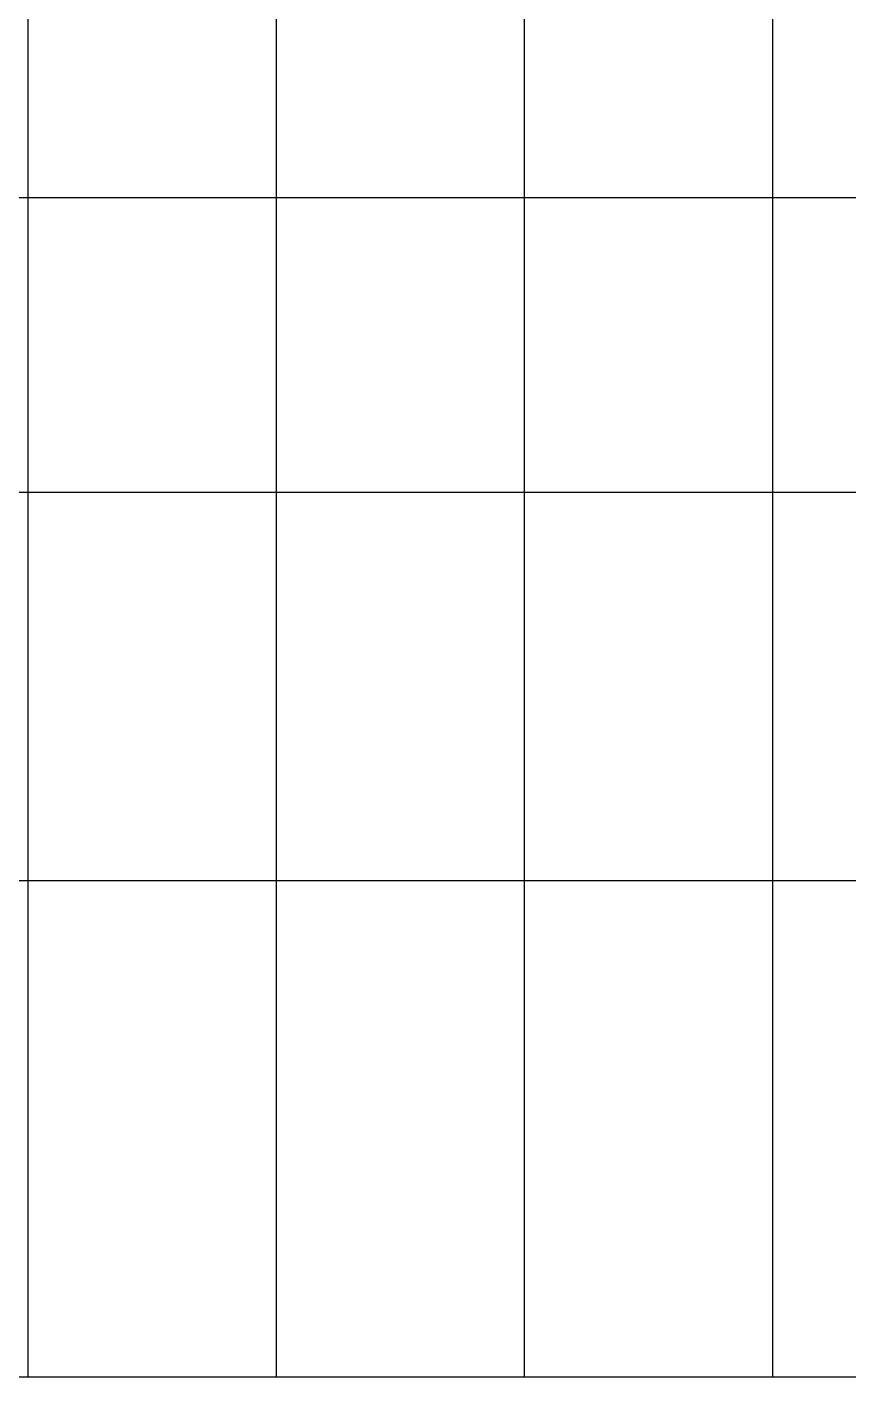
# Model space of a CAD drawing. Header units: millimetres. Extents: x 2090 to 42062, y -14812 to 2738.
# Drawn here: x 31660 to 34305, y -6552 to -2203 of the extents above; entities that cross this region are included whole.
import ezdxf

# ---------------------------------------------------------------- set-up
doc = ezdxf.new("R2010")
doc.units = ezdxf.units.MM
doc.layers.add('skeleton', color=7, linetype='Continuous')

msp = doc.modelspace()

# ---------------------------------------------------------------- linework, layer by layer
at = {"layer": 'skeleton'}
for p, q in [((31662.157, 1807.568), (31662.157, -6552.432)), ((32462.157, 1707.568), (32462.157, -6552.432)), ((33262.157, 1707.568), (33262.157, -6552.432)), ((34062.157, 1707.568), (34062.157, -6552.432)), ((21142.157, -2752.432), (42062.157, -2752.432)), ((21142.157, -3702.432), (42062.157, -3702.432)), ((21142.157, -4952.432), (42062.157, -4952.432)), ((21142.157, -6552.432), (42062.157, -6552.432))]:
    msp.add_line(p, q, dxfattribs=at)

doc.saveas('drawing.dxf')
